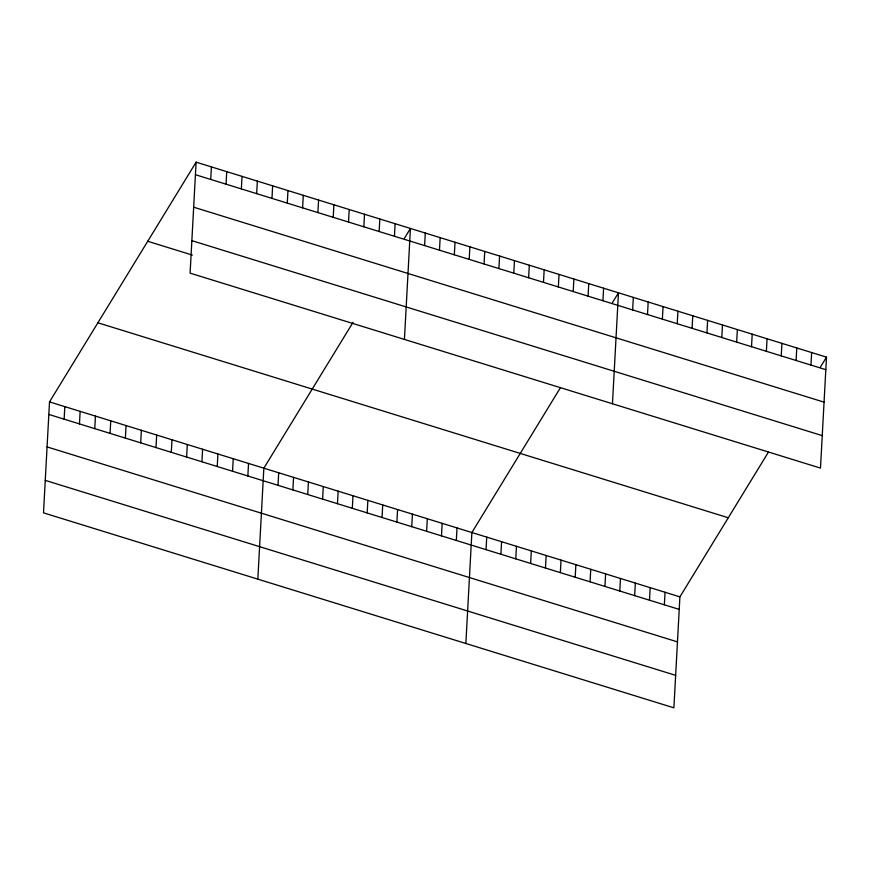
<?xml version="1.0" encoding="UTF-8"?>
<svg xmlns="http://www.w3.org/2000/svg" width="870" height="870" viewBox="0 0 870 870"><rect width="100%" height="100%" fill="white"/><g stroke="black" fill="none" stroke-linecap="round" stroke-linejoin="round"><path stroke-width="1.3" d="M196.109 162.168L190.095 273.136L820.486 468.103L826.5 357.146L196.109 162.168L49.514 401.896L43.5 512.854L673.891 707.832L679.905 596.863L768.428 452.106M64.141 419.166L64.815 406.627M79.453 423.897L80.127 411.369M94.765 428.638L95.439 416.099M110.066 433.369L110.751 420.83M125.378 438.11L126.063 425.571M140.69 442.841L141.364 430.302M156.002 447.571L156.676 435.043M171.303 452.313L171.988 439.774M186.615 457.044L187.3 444.505M210.736 179.437L211.41 166.909M201.927 461.785L202.601 449.246M226.048 184.179L226.722 171.64M217.239 466.516L217.913 453.977M241.349 188.91L242.034 176.371M232.551 471.246L233.225 458.718M256.661 193.651L257.346 181.112M247.852 475.988L248.537 463.449M271.973 198.382L272.647 185.843M257.835 579.148L263.849 468.19L353.068 322.291M287.285 203.112L287.959 190.584M278.019 485.319L278.704 472.78M302.597 207.854L303.271 195.315M292.885 489.908L293.56 477.38M317.898 212.584L318.583 200.046M307.741 494.508L308.426 481.969M333.21 217.326L333.895 204.787M322.607 499.108L323.281 486.569M348.522 222.057L349.196 209.518M337.462 503.697L338.136 491.169M363.834 226.787L364.508 214.259M352.317 508.297L353.002 495.759M379.135 231.529L379.82 218.99M367.183 512.887L367.858 500.359M394.447 236.259L395.132 223.72M382.039 517.487L382.724 504.948M404.43 339.42L410.433 228.462L404.387 238.347M396.894 522.087L397.579 509.548M424.614 245.59L425.299 233.062M411.76 526.676L412.434 514.148M439.48 250.19L440.155 237.651M426.615 531.276L427.3 518.737M454.336 254.779L455.021 242.251M441.481 535.866L442.156 523.338M469.202 259.38L469.876 246.841M456.337 540.466L457.011 527.927M484.057 263.98L484.731 251.441M465.863 643.485L471.877 532.527L560.4 387.759M498.912 268.569L499.597 256.041M486.058 549.655L486.732 537.127M513.779 273.169L514.453 260.63M500.913 554.255L501.598 541.716M528.634 277.758L529.308 265.23M515.779 558.855L516.454 546.317M543.489 282.358L544.174 269.82M530.635 563.445L531.309 550.906M558.355 286.959L559.029 274.42M545.49 568.045L546.175 555.506M573.21 291.548L573.895 279.02M560.356 572.634L561.03 560.106M588.076 296.148L588.751 283.609M575.211 577.234L575.886 564.695M602.932 300.737L603.606 288.209M590.067 581.834L590.752 569.295M612.458 403.767L618.472 292.798L612.426 302.695M604.933 586.423L605.607 573.885M632.653 309.938L633.327 297.399M619.788 591.024L620.473 578.485M647.508 314.527L648.183 301.999M634.654 595.613L635.328 583.085M662.364 319.127L663.049 306.588M649.509 600.213L650.184 587.674M677.23 323.716L677.904 311.188M664.365 604.813L665.05 592.274M692.085 328.316L692.77 315.777M706.951 332.916L707.625 320.377M721.806 337.506L722.481 324.978M736.662 342.106L737.347 329.567M751.528 346.695L752.202 334.167M766.383 351.295L767.057 338.756M781.238 355.895L781.923 343.356M796.104 360.484L796.779 347.956M810.96 365.085L811.645 352.546M820.453 367.031L826.5 357.146M195.424 174.707L825.826 369.685M193.662 207.19L824.064 402.157M191.857 240.653L822.248 435.62M147.726 241.284L192.379 255.095M97.886 322.781L728.277 517.759M49.514 401.896L679.905 596.863M48.829 414.435L679.231 609.402M47.067 446.908L677.469 641.886M45.262 480.37L675.653 675.348"/></g></svg>
